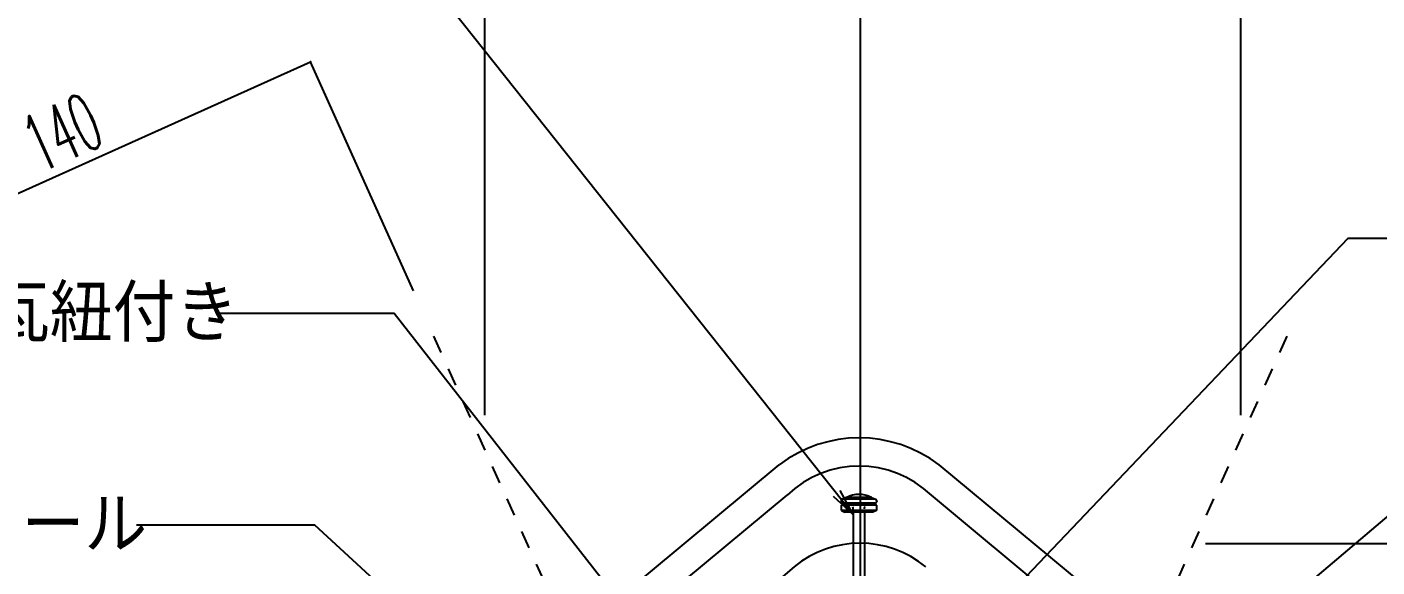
# Model space of a CAD drawing. Extents: x -1727 to 4652, y -2317 to 2357.
# Drawn here: x 2016.9 to 2395.5, y 645.9 to 797.3 of the extents above; entities that cross this region are included whole.
import ezdxf

# ---------------------------------------------------------------- set-up
doc = ezdxf.new("R2010")
doc.units = 0
doc.header["$LTSCALE"] = 5
doc.linetypes.add('DASHDOT', pattern=[43, 40, -1, 1, -1])
doc.linetypes.add('DOT', pattern=[2, 1, -1])
for name, color, linetype in [('0-1', 7, 'CONTINUOUS'), ('0-2', 7, 'CONTINUOUS'), ('0-3', 7, 'CONTINUOUS'), ('0-F', 7, 'CONTINUOUS')]:
    doc.layers.add(name, color=color, linetype=linetype)
doc.styles.get("Standard").update_dxf_attribs({"font": 'txt.shx', "bigfont": 'extfont.shx'})

msp = doc.modelspace()

# ---------------------------------------------------------------- linework, layer by layer
at = {"layer": '0-1', "color": 4, "linetype": 'DASHDOT'}
msp.add_line((2250.6614, 182.1867), (2250.6614, 828.4776), dxfattribs=at)
at = {"layer": '0-1', "color": 4, "linetype": 'CONTINUOUS'}
for p, q in [((2245.2083, 664.4341), (2245.2083, 664.234)), ((2246.2833, 663.7341), (2245.2835, 663.2341)), ((2255.1334, 663.2358), (2245.2835, 663.2341)), ((2245.2838, 661.7341), (2245.2835, 663.2341)), ((2246.7081, 665.3343), (2245.5361, 664.9039)), ((2254.7083, 664.9355), (2245.7083, 664.934)), ((2254.7085, 663.7355), (2245.7085, 663.734)), ((2253.708, 665.3356), (2246.7081, 665.3343)), ((2248.3564, 663.0444), (2248.0575, 663.7344)), ((2248.6085, 662.4646), (2248.4837, 662.7546)), ((2251.8086, 662.4651), (2251.9787, 662.8552)), ((2252.0734, 663.0751), (2252.3595, 663.7351)), ((2253.708, 665.3356), (2254.8802, 664.9056)), ((2254.1334, 663.7354), (2255.1334, 663.2358)), ((2255.1334, 663.2358), (2255.1337, 661.7358)), ((2255.2082, 664.4358), (2255.2082, 664.2357)), ((2255.1337, 661.7358), (2245.2838, 661.7341)), ((2245.2838, 661.7341), (2246.2837, 661.2342)), ((2254.1338, 661.2355), (2246.2837, 661.2342)), ((2248.6086, 662.0545), (2248.6085, 662.4646)), ((2248.6087, 661.2346), (2248.6086, 661.8946)), ((2248.6087, 661.2346), (2248.6128, 638.2345)), ((2251.8087, 662.2251), (2251.8086, 662.4651)), ((2251.8088, 661.2351), (2251.8087, 661.9152)), ((2251.8088, 661.2351), (2251.813, 637.785)), ((2255.1337, 661.7358), (2254.1338, 661.2355))]:
    msp.add_line(p, q, dxfattribs=at)
for centre, radius, start, end in [((2245.7084, 664.4342), 0.5001, 90.0101, 180.0101), ((2245.7084, 664.2341), 0.5001, 180.0101, 270.0101), ((2250.2093, 658.9749), 7.2555, 61.1686, 118.8521), ((2254.7084, 664.4357), 0.5001, 0.0101, 90.0101), ((2254.7084, 664.2356), 0.5001, 270.0101, 360.0101)]:
    msp.add_arc(centre, radius, start, end, dxfattribs=at)
at = {"layer": '0-2', "color": 2, "linetype": 'CONTINUOUS'}
for p, q in [((2128.4411, 592.0504), (2227.8441, 674.5044)), ((2372.0251, 592.1354), (2272.7121, 674.5144)), ((2128.5431, 581.8154), (2230.0481, 666.0124)), ((2372.0251, 581.8154), (2270.5211, 666.0124)), ((2232.0061, 645.9124), (2142.7841, 569.5054))]:
    msp.add_line(p, q, dxfattribs=at)
for centre, radius, start, end in [((2250.2851, 645.0114), 37.06, 52.7582, 127.267), ((2250.2841, 644.9284), 29.224, 46.1742, 133.826), ((2250.4731, 623.4584), 29.073, 50.4447, 129.436)]:
    msp.add_arc(centre, radius, start, end, dxfattribs=at)
at = {"layer": '0-3', "color": 7, "linetype": 'CONTINUOUS'}
for p, q in [((2145.3087, 688.4286), (2145.3202, 814.9219)), ((2357.2757, 688.4094), (2357.2872, 814.9027)), ((1968.8738, 730.1472), (2096.3993, 787.533)), ((2125.3062, 723.2948), (2096.3993, 787.533)), ((2347.36, 652.4628), (2428.4317, 652.4554))]:
    msp.add_line(p, q, dxfattribs=at)
for points in [[(2248.6088, 660.6322), (2107.6981, 837.9168), (2077.6981, 837.9168)], [(2260.2539, 604.5007), (2387.4007, 738.0853), (2417.4007, 738.0853)], [(2203.6193, 609.8527), (2119.9202, 716.9715), (2069.9202, 716.976)], [(2251.0309, 535.1892), (2421.4869, 679.6033), (2451.4869, 679.6033)], [(2242.9636, 665.7257), (2248.6088, 660.6322), (2244.9207, 667.2812)], [(2201.9711, 561.5243), (2097.6016, 657.6341), (2047.6016, 657.6386)]]:
    msp.add_lwpolyline(points, dxfattribs=at)
at = {"layer": '0-3', "color": 7}
msp.add_point((2096.3993, 787.533), dxfattribs=at)
at = {"layer": '0-F', "color": 1, "linetype": 'DOT'}
for p, q in [((2243.8919, 459.7674), (2129.704, 713.5218)), ((2257.4309, 459.7674), (2371.6189, 713.5218))]:
    msp.add_line(p, q, dxfattribs=at)

# ---------------------------------------------------------------- texts
at = {"layer": '0-3', "color": 7, "width": 0.5}
msp.add_text('140', height=16, rotation=24.2275, dxfattribs=at).set_placement((2020.6676, 756.1956))
at = {"layer": '0-3', "color": 7}
for s, p in [('三角棟瓦紐付き', (1952.9195, 708.9866)), ('ハイロール', (1962.6009, 649.6463))]:
    msp.add_text(s, height=16, rotation=359.9948, dxfattribs=at).set_placement(p)

doc.saveas('drawing.dxf')
